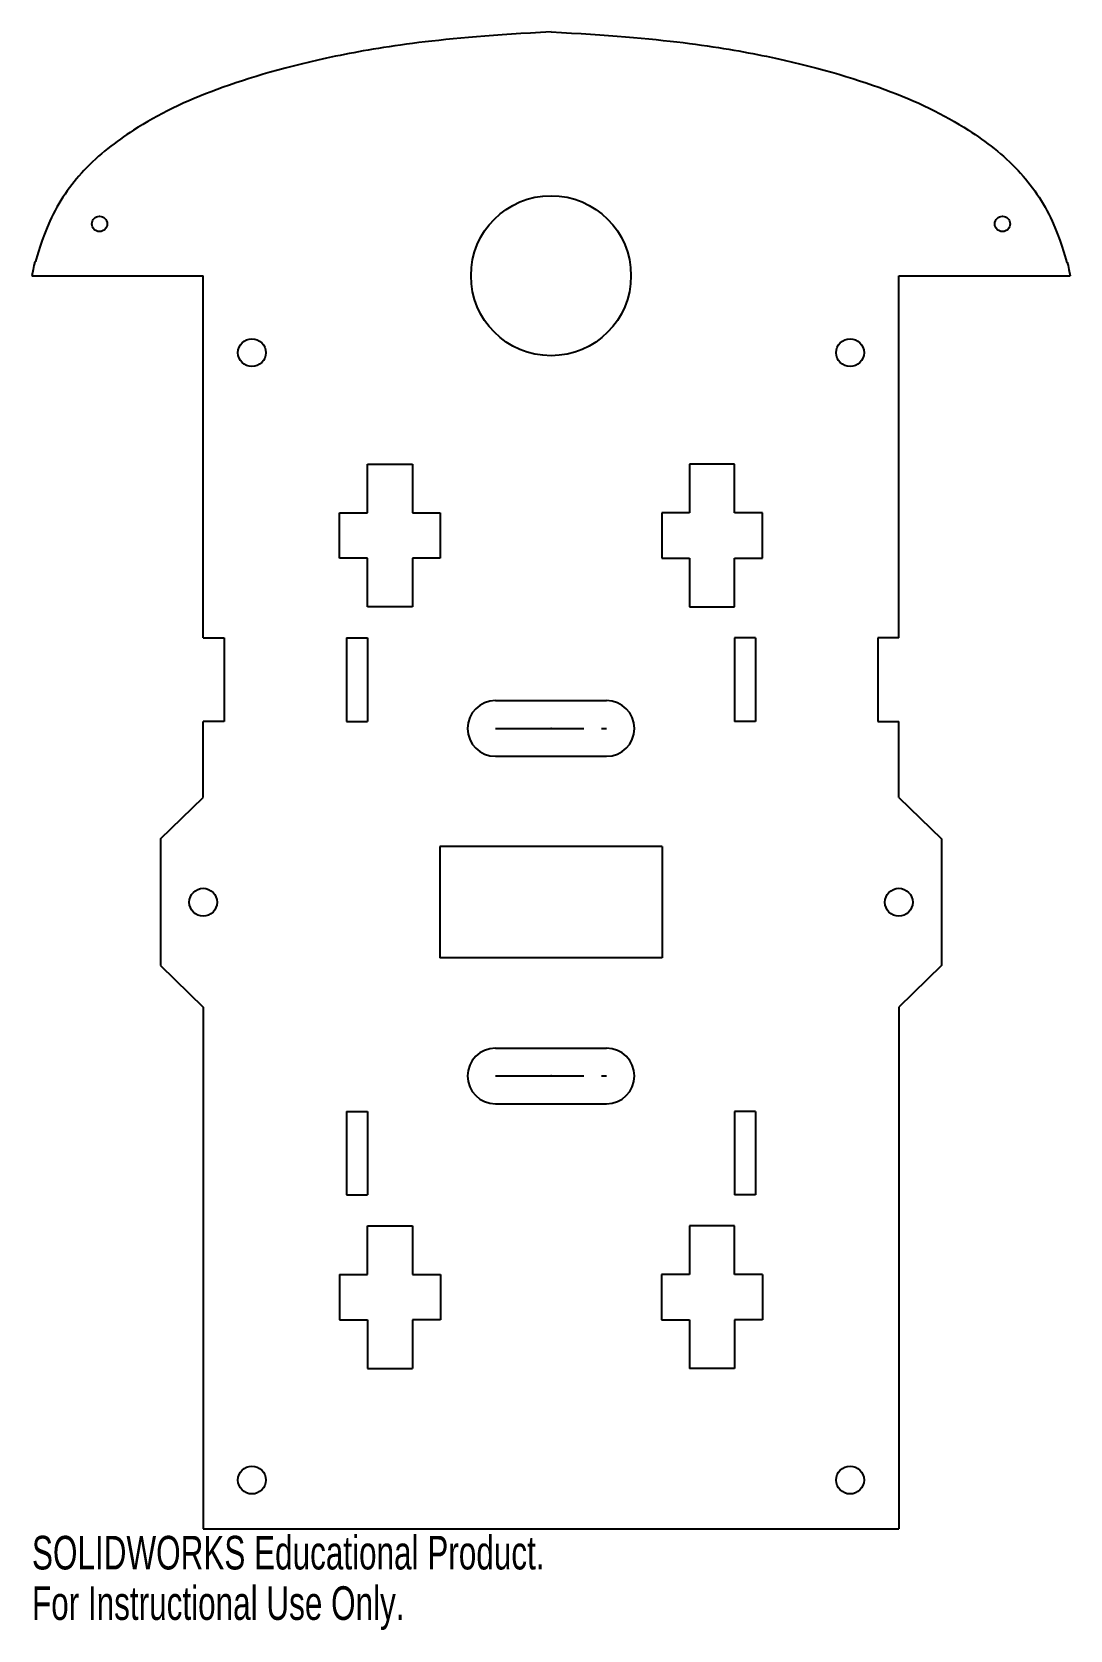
# Model space of a CAD drawing. Header units: millimetres. Extents: x -75 to 75, y -105 to 125.
import ezdxf

# ---------------------------------------------------------------- set-up
doc = ezdxf.new("R2010")
doc.units = ezdxf.units.MM
doc.header["$PDSIZE"] = -1
doc.linetypes.add('CENTERX2', pattern=[20.32, 12.7, -2.54, 2.54, -2.54])
doc.styles.add('SLDTEXTSTYLE0', font='TXT', dxfattribs={"width": 0.7})

msp = doc.modelspace()

# ---------------------------------------------------------------- linework, layer by layer
at = {"color": 7, "linetype": 'Continuous'}
for p, q in [((-74.61, 90.07), (-50, 90.07)), ((-50, 38), (-50, 90.07)), ((50, 38), (50, 90.07)), ((50, 90.07), (74.61, 90.07)), ((-26.4, 55.96), (-26.39, 62.96)), ((-26.39, 62.96), (-19.89, 62.96)), ((-19.89, 62.96), (-19.92, 55.96)), ((19.89, 62.96), (19.92, 55.96)), ((26.39, 62.96), (19.89, 62.96)), ((26.4, 55.96), (26.39, 62.96)), ((-30.4, 49.46), (-30.4, 55.96)), ((-30.4, 55.96), (-26.4, 55.96)), ((-19.92, 55.96), (-15.92, 55.96)), ((-15.92, 55.96), (-15.93, 49.46)), ((15.92, 55.96), (15.93, 49.46)), ((19.92, 55.96), (15.92, 55.96)), ((30.4, 55.96), (26.4, 55.96)), ((30.4, 49.46), (30.4, 55.96)), ((-26.4, 49.46), (-30.4, 49.46)), ((-26.4, 42.46), (-26.4, 49.46)), ((-15.93, 49.46), (-19.93, 49.46)), ((-19.93, 49.46), (-19.9, 42.46)), ((15.93, 49.46), (19.93, 49.46)), ((19.93, 49.46), (19.9, 42.46)), ((26.4, 42.46), (26.4, 49.46)), ((26.4, 49.46), (30.4, 49.46)), ((-19.9, 42.46), (-26.4, 42.46)), ((19.9, 42.46), (26.4, 42.46)), ((-50, 38), (-47, 38)), ((-47, 38), (-47, 26)), ((-29.4, 38), (-26.4, 38)), ((-29.4, 38), (-29.4, 26)), ((-26.4, 38), (-26.4, 26)), ((26.4, 38), (26.4, 26)), ((29.4, 38), (26.4, 38)), ((29.4, 38), (29.4, 26)), ((50, 38), (47, 38)), ((47, 38), (47, 26)), ((-8, 28.98), (8, 28.98)), ((-50, 15.07), (-50, 26)), ((-47, 26), (-50, 26)), ((-29.4, 26), (-26.4, 26)), ((29.4, 26), (26.4, 26)), ((47, 26), (50, 26)), ((50, 15.07), (50, 26)), ((-8, 20.98), (8, 20.98)), ((-56.13, 9.09), (-50, 15.07)), ((50, 15.07), (56.13, 9.09)), ((-56.13, 9.09), (-56.13, -9.09)), ((16, 8), (-16, 8)), ((-16, 8), (-16, -8)), ((16, 8), (16, -8)), ((56.13, 9.09), (56.13, -9.09)), ((-56.13, -9.09), (-50, -15.07)), ((16, -8), (-16, -8)), ((56.13, -9.09), (50, -15.07)), ((-50, -15.07), (-50, -90.07)), ((50, -15.07), (50, -90.07)), ((-8, -20.98), (8, -20.98)), ((-8, -28.98), (8, -28.98)), ((-29.4, -30.07), (-26.4, -30.07)), ((-29.4, -30.07), (-29.4, -42.07)), ((-26.4, -30.07), (-26.4, -42.07)), ((26.4, -30.07), (26.4, -42.07)), ((29.4, -30.07), (26.4, -30.07)), ((29.4, -30.07), (29.4, -42.07)), ((-29.4, -42.07), (-26.4, -42.07)), ((29.4, -42.07), (26.4, -42.07)), ((-26.4, -53.53), (-26.4, -46.53)), ((-26.4, -46.53), (-19.9, -46.53)), ((-19.9, -46.53), (-19.9, -53.53)), ((19.9, -46.53), (19.9, -53.53)), ((26.4, -46.53), (19.9, -46.53)), ((26.4, -53.53), (26.4, -46.53)), ((-30.4, -53.53), (-26.4, -53.53)), ((-30.4, -53.53), (-30.4, -60.03)), ((-19.9, -53.53), (-15.9, -53.53)), ((-15.9, -53.53), (-15.9, -60.03)), ((15.9, -53.53), (15.9, -60.03)), ((19.9, -53.53), (15.9, -53.53)), ((30.4, -53.53), (26.4, -53.53)), ((30.4, -53.53), (30.4, -60.03)), ((-30.4, -60.03), (-26.4, -60.03)), ((-26.4, -60.03), (-26.4, -67.03)), ((-15.9, -60.03), (-19.9, -60.03)), ((-19.9, -60.03), (-19.9, -67.03)), ((15.9, -60.03), (19.9, -60.03)), ((19.9, -60.03), (19.9, -67.03)), ((26.4, -60.03), (26.4, -67.03)), ((30.4, -60.03), (26.4, -60.03)), ((-26.4, -67.03), (-19.9, -67.03)), ((26.4, -67.03), (19.9, -67.03)), ((-50, -90.07), (50, -90.07))]:
    msp.add_line(p, q, dxfattribs=at)
at = {"color": 7, "linetype": 'CENTERX2'}
for p, q in [((-8, 24.98), (8, 24.98)), ((-8, -24.98), (8, -24.98))]:
    msp.add_line(p, q, dxfattribs=at)
at = {"color": 7, "linetype": 'Continuous'}
for centre, radius in [((0, 90.07), 11.5), ((-64.9, 97.51), 1.1), ((64.9, 97.51), 1.1), ((-43, 79), 2), ((43, 79), 2), ((-50, 0), 2), ((50, 0), 2), ((-43, -83.07), 2), ((43, -83.07), 2)]:
    msp.add_circle(centre, radius, dxfattribs=at)
for centre, start, end in [((-8, 24.98), 90, 270), ((8, 24.98), 270, 90), ((-8, -24.98), 90, 270), ((8, -24.98), 270, 90)]:
    msp.add_arc(centre, 4, start, end, dxfattribs=at)
for points in [[(0, 125.11), (-16.12, 124.28), (-32.75, 121.67), (-48.69, 116.99), (-59.05, 112.04), (-67.11, 105.87), (-72.33, 98.52), (-74.61, 90.07), (-74.06, 92.97), (-74.61, 90.07)], [(0, 125.11), (16.12, 124.28), (32.75, 121.67), (48.69, 116.99), (59.05, 112.04), (67.11, 105.87), (72.33, 98.52), (74.61, 90.07), (74.06, 92.97), (74.61, 90.07)]]:
    msp.add_open_spline(points, degree=3, knots=[0, 0, 0, 0, 0.181425, 0.370599, 0.557235, 0.686273, 0.800329, 0.901611, 1, 1, 1, 1], dxfattribs=at)
for p in [(0, 24.98), (0, -24.98)]:
    msp.add_point(p, dxfattribs=at)

# ---------------------------------------------------------------- texts
at = {"color": 7, "linetype": 'Continuous', "char_height": 4.8336, "attachment_point": 1, "style": 'SLDTEXTSTYLE0'}
for s, insert in [('SOLIDWORKS Educational Product.', (-74.61, -91.09)), ('For Instructional Use Only.', (-74.61, -98.34))]:
    msp.add_mtext(s, dxfattribs=dict(at, insert=insert))

doc.saveas('drawing.dxf')
